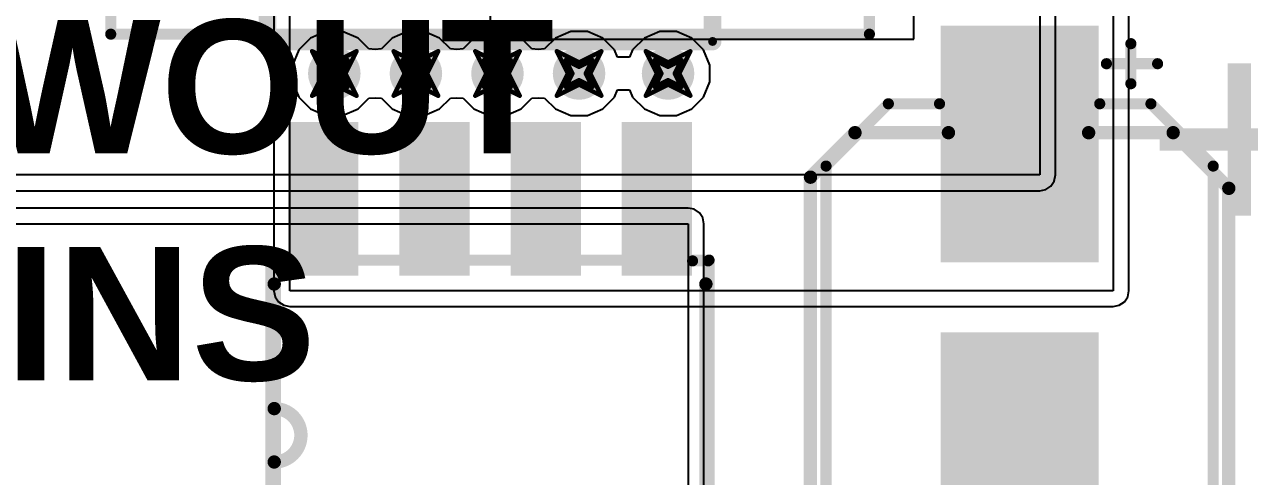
# Model space of a CAD drawing. Header units: inches. Extents: x 0 to 13.9, y -0.2 to 3.4.
# Drawn here: x 3.291 to 3.841, y 2.781 to 2.985 of the extents above; entities that cross this region are included whole.
import ezdxf

# ---------------------------------------------------------------- set-up
doc = ezdxf.new("R2010")
doc.units = ezdxf.units.IN
doc.header["$MEASUREMENT"] = 0
for name, color, linetype in [('Bottom Layer', 5, 'Continuous'), ('Drill Drawing', 1, 'Continuous'), ('Layer 1', 16, 'Continuous'), ('Layer 2', 76, 'Continuous'), ('Mechanical 13', 56, 'Continuous'), ('Mechanical 4', 56, 'Continuous'), ('Pad Holes', 156, 'Continuous'), ('Top Layer', 1, 'Continuous'), ('Top Overlay', 2, 'Continuous'), ('Top Paste', 8, 'Continuous'), ('Top Solder', 216, 'Continuous'), ('Via Holes', 16, 'Continuous')]:
    doc.layers.add(name, color=color, linetype=linetype)
doc.styles.add('Arial', font='', dxfattribs={"height": 0.2})
doc.styles.add('Arial_Bold', font='', dxfattribs={"height": 0.2})
doc.styles.get('Arial').set_extended_font_data('Arial')
doc.styles.get('Arial_Bold').set_extended_font_data('Arial', bold=True)

msp = doc.modelspace()

# ---------------------------------------------------------------- hatches: boundary and pattern name
at = {"layer": 'Bottom Layer'}
h = msp.add_hatch(color=5, dxfattribs=at)
edge = h.paths.add_edge_path()
edge.add_arc((3.43, 2.9626), 0.01181, 0, 360)
h = msp.add_hatch(color=5, dxfattribs=at)
edge = h.paths.add_edge_path()
edge.add_arc((3.46667, 2.9626), 0.01181, 0, 360)
h = msp.add_hatch(color=5, dxfattribs=at)
edge = h.paths.add_edge_path()
edge.add_arc((3.50333, 2.9626), 0.01181, 0, 360)
h = msp.add_hatch(color=5, dxfattribs=at)
edge = h.paths.add_edge_path()
edge.add_arc((3.54, 2.9626), 0.01181, 0, 360)
h = msp.add_hatch(color=5, dxfattribs=at)
edge = h.paths.add_edge_path()
edge.add_arc((3.58, 2.9626), 0.01181, 0, 360)
at = {"layer": 'Layer 1'}
h = msp.add_hatch(color=16, dxfattribs=at)
edge = h.paths.add_edge_path()
edge.add_arc((3.43, 2.9626), 0.01181, 0, 360)
h = msp.add_hatch(color=16, dxfattribs=at)
edge = h.paths.add_edge_path()
edge.add_arc((3.46667, 2.9626), 0.01181, 0, 360)
h = msp.add_hatch(color=16, dxfattribs=at)
edge = h.paths.add_edge_path()
edge.add_arc((3.50333, 2.9626), 0.01181, 0, 360)
h = msp.add_hatch(color=16, dxfattribs=at)
edge = h.paths.add_edge_path()
edge.add_arc((3.54, 2.9626), 0.01181, 0, 360)
h = msp.add_hatch(color=16, dxfattribs=at)
edge = h.paths.add_edge_path()
edge.add_arc((3.58, 2.9626), 0.01181, 0, 360)
at = {"layer": 'Layer 2'}
h = msp.add_hatch(color=76, dxfattribs=at)
edge = h.paths.add_edge_path()
edge.add_arc((3.43, 2.9626), 0.01181, 0, 360)
h = msp.add_hatch(color=76, dxfattribs=at)
edge = h.paths.add_edge_path()
edge.add_arc((3.46667, 2.9626), 0.01181, 0, 360)
h = msp.add_hatch(color=76, dxfattribs=at)
edge = h.paths.add_edge_path()
edge.add_arc((3.50333, 2.9626), 0.01181, 0, 360)
h = msp.add_hatch(color=76, dxfattribs=at)
edge = h.paths.add_edge_path()
edge.add_arc((3.54, 2.9626), 0.01181, 0, 360)
h = msp.add_hatch(color=76, dxfattribs=at)
edge = h.paths.add_edge_path()
edge.add_arc((3.58, 2.9626), 0.01181, 0, 360)
at = {"layer": 'Mechanical 4'}
h = msp.add_hatch(color=56, dxfattribs=at)
edge = h.paths.add_edge_path()
edge.add_arc((3.4, 2.977), 0.002, 0, 360)
h = msp.add_hatch(color=56, dxfattribs=at)
edge = h.paths.add_edge_path()
edge.add_arc((3.4, 2.977), 0.002, 0, 360)
h = msp.add_hatch(color=56, dxfattribs=at)
edge = h.paths.add_edge_path()
edge.add_arc((3.6, 2.977), 0.002, 0, 360)
h = msp.add_hatch(color=56, dxfattribs=at)
edge = h.paths.add_edge_path()
edge.add_arc((3.6, 2.977), 0.002, 0, 360)
h = msp.add_hatch(color=56, dxfattribs=at)
edge = h.paths.add_edge_path()
edge.add_arc((3.664, 2.936), 0.0015, 0, 360)
h = msp.add_hatch(color=56, dxfattribs=at)
edge = h.paths.add_edge_path()
edge.add_arc((3.664, 2.936), 0.0015, 0, 360)
h = msp.add_hatch(color=56, dxfattribs=at)
edge = h.paths.add_edge_path()
edge.add_arc((3.706, 2.936), 0.0015, 0, 360)
h = msp.add_hatch(color=56, dxfattribs=at)
edge = h.paths.add_edge_path()
edge.add_arc((3.769, 2.936), 0.0015, 0, 360)
h = msp.add_hatch(color=56, dxfattribs=at)
edge = h.paths.add_edge_path()
edge.add_arc((3.807, 2.936), 0.0015, 0, 360)
h = msp.add_hatch(color=56, dxfattribs=at)
edge = h.paths.add_edge_path()
edge.add_arc((3.807, 2.936), 0.0015, 0, 360)
h = msp.add_hatch(color=56, dxfattribs=at)
edge = h.paths.add_edge_path()
edge.add_arc((3.644, 2.916), 0.0015, 0, 360)
h = msp.add_hatch(color=56, dxfattribs=at)
edge = h.paths.add_edge_path()
edge.add_arc((3.644, 2.916), 0.0015, 0, 360)
h = msp.add_hatch(color=56, dxfattribs=at)
edge = h.paths.add_edge_path()
edge.add_arc((3.832, 2.911), 0.0015, 0, 360)
h = msp.add_hatch(color=56, dxfattribs=at)
edge = h.paths.add_edge_path()
edge.add_arc((3.832, 2.911), 0.0015, 0, 360)
h = msp.add_hatch(color=56, dxfattribs=at)
edge = h.paths.add_edge_path()
edge.add_arc((3.40157, 2.87874), 0.00125, 0, 360)
h = msp.add_hatch(color=56, dxfattribs=at)
edge = h.paths.add_edge_path()
edge.add_arc((3.40157, 2.87874), 0.00125, 0, 360)
h = msp.add_hatch(color=56, dxfattribs=at)
edge = h.paths.add_edge_path()
edge.add_arc((3.59843, 2.87874), 0.00125, 0, 360)
h = msp.add_hatch(color=56, dxfattribs=at)
edge = h.paths.add_edge_path()
edge.add_arc((3.59843, 2.87874), 0.00125, 0, 360)
h = msp.add_hatch(color=56, dxfattribs=at)
edge = h.paths.add_edge_path()
edge.add_arc((3.403, 2.868), 0.0015, 0, 360)
h = msp.add_hatch(color=56, dxfattribs=at)
edge = h.paths.add_edge_path()
edge.add_arc((3.597, 2.868), 0.0015, 0, 360)
h = msp.add_hatch(color=56, dxfattribs=at)
edge = h.paths.add_edge_path()
edge.add_arc((3.403, 2.812), 0.0015, 0, 360)
h = msp.add_hatch(color=56, dxfattribs=at)
edge = h.paths.add_edge_path()
edge.add_arc((3.403, 2.812), 0.0015, 0, 360)
h = msp.add_hatch(color=56, dxfattribs=at)
edge = h.paths.add_edge_path()
edge.add_arc((3.403, 2.812), 0.0015, 0, 360)
h = msp.add_hatch(color=56, dxfattribs=at)
edge = h.paths.add_edge_path()
edge.add_arc((3.403, 2.788), 0.0015, 0, 360)
h = msp.add_hatch(color=56, dxfattribs=at)
edge = h.paths.add_edge_path()
edge.add_arc((3.403, 2.788), 0.0015, 0, 360)
h = msp.add_hatch(color=56, dxfattribs=at)
edge = h.paths.add_edge_path()
edge.add_arc((3.403, 2.788), 0.0015, 0, 360)
at = {"layer": 'Pad Holes'}
h = msp.add_hatch(color=7, dxfattribs=at)
edge = h.paths.add_edge_path()
edge.add_arc((3.4, 2.977), 0.002, 0, 360)
h = msp.add_hatch(color=7, dxfattribs=at)
edge = h.paths.add_edge_path()
edge.add_arc((3.4, 2.977), 0.002, 0, 360)
h = msp.add_hatch(color=7, dxfattribs=at)
edge = h.paths.add_edge_path()
edge.add_arc((3.6, 2.977), 0.002, 0, 360)
h = msp.add_hatch(color=7, dxfattribs=at)
edge = h.paths.add_edge_path()
edge.add_arc((3.6, 2.977), 0.002, 0, 360)
h = msp.add_hatch(color=7, dxfattribs=at)
edge = h.paths.add_edge_path()
edge.add_arc((3.664, 2.936), 0.0015, 0, 360)
h = msp.add_hatch(color=7, dxfattribs=at)
edge = h.paths.add_edge_path()
edge.add_arc((3.664, 2.936), 0.0015, 0, 360)
h = msp.add_hatch(color=7, dxfattribs=at)
edge = h.paths.add_edge_path()
edge.add_arc((3.706, 2.936), 0.0015, 0, 360)
h = msp.add_hatch(color=7, dxfattribs=at)
edge = h.paths.add_edge_path()
edge.add_arc((3.769, 2.936), 0.0015, 0, 360)
h = msp.add_hatch(color=7, dxfattribs=at)
edge = h.paths.add_edge_path()
edge.add_arc((3.807, 2.936), 0.0015, 0, 360)
h = msp.add_hatch(color=7, dxfattribs=at)
edge = h.paths.add_edge_path()
edge.add_arc((3.807, 2.936), 0.0015, 0, 360)
h = msp.add_hatch(color=7, dxfattribs=at)
edge = h.paths.add_edge_path()
edge.add_arc((3.644, 2.916), 0.0015, 0, 360)
h = msp.add_hatch(color=7, dxfattribs=at)
edge = h.paths.add_edge_path()
edge.add_arc((3.644, 2.916), 0.0015, 0, 360)
h = msp.add_hatch(color=7, dxfattribs=at)
edge = h.paths.add_edge_path()
edge.add_arc((3.832, 2.911), 0.0015, 0, 360)
h = msp.add_hatch(color=7, dxfattribs=at)
edge = h.paths.add_edge_path()
edge.add_arc((3.832, 2.911), 0.0015, 0, 360)
h = msp.add_hatch(color=7, dxfattribs=at)
edge = h.paths.add_edge_path()
edge.add_arc((3.40157, 2.87874), 0.00125, 0, 360)
h = msp.add_hatch(color=7, dxfattribs=at)
edge = h.paths.add_edge_path()
edge.add_arc((3.40157, 2.87874), 0.00125, 0, 360)
h = msp.add_hatch(color=7, dxfattribs=at)
edge = h.paths.add_edge_path()
edge.add_arc((3.59843, 2.87874), 0.00125, 0, 360)
h = msp.add_hatch(color=7, dxfattribs=at)
edge = h.paths.add_edge_path()
edge.add_arc((3.59843, 2.87874), 0.00125, 0, 360)
h = msp.add_hatch(color=7, dxfattribs=at)
edge = h.paths.add_edge_path()
edge.add_arc((3.403, 2.868), 0.0015, 0, 360)
h = msp.add_hatch(color=7, dxfattribs=at)
edge = h.paths.add_edge_path()
edge.add_arc((3.597, 2.868), 0.0015, 0, 360)
h = msp.add_hatch(color=7, dxfattribs=at)
edge = h.paths.add_edge_path()
edge.add_arc((3.403, 2.812), 0.0015, 0, 360)
h = msp.add_hatch(color=7, dxfattribs=at)
edge = h.paths.add_edge_path()
edge.add_arc((3.403, 2.812), 0.0015, 0, 360)
h = msp.add_hatch(color=7, dxfattribs=at)
edge = h.paths.add_edge_path()
edge.add_arc((3.403, 2.812), 0.0015, 0, 360)
h = msp.add_hatch(color=7, dxfattribs=at)
edge = h.paths.add_edge_path()
edge.add_arc((3.403, 2.788), 0.0015, 0, 360)
h = msp.add_hatch(color=7, dxfattribs=at)
edge = h.paths.add_edge_path()
edge.add_arc((3.403, 2.788), 0.0015, 0, 360)
h = msp.add_hatch(color=7, dxfattribs=at)
edge = h.paths.add_edge_path()
edge.add_arc((3.403, 2.788), 0.0015, 0, 360)
at = {"layer": 'Top Layer'}
for points in [[(3.7695, 2.98011), (3.7695, 2.88169), (3.7065, 2.88169), (3.7065, 2.98011)], [(3.41319, 2.93681), (3.43681, 2.93681), (3.43681, 2.87579), (3.41319, 2.87579)], [(3.46319, 2.93681), (3.48681, 2.93681), (3.48681, 2.87579), (3.46319, 2.87579)], [(3.51319, 2.93681), (3.53681, 2.93681), (3.53681, 2.87579), (3.51319, 2.87579)], [(3.56319, 2.93681), (3.58681, 2.93681), (3.58681, 2.87579), (3.56319, 2.87579)], [(3.7695, 2.84231), (3.7695, 2.74389), (3.7065, 2.74389), (3.7065, 2.84231)]]:
    msp.add_hatch(color=1, dxfattribs=at).paths.add_polyline_path(points)
h = msp.add_hatch(color=1, dxfattribs=at)
edge = h.paths.add_edge_path()
edge.add_arc((3.43, 2.9626), 0.01181, 0, 360)
h = msp.add_hatch(color=1, dxfattribs=at)
edge = h.paths.add_edge_path()
edge.add_arc((3.46667, 2.9626), 0.01181, 0, 360)
h = msp.add_hatch(color=1, dxfattribs=at)
edge = h.paths.add_edge_path()
edge.add_arc((3.50333, 2.9626), 0.01181, 0, 360)
h = msp.add_hatch(color=1, dxfattribs=at)
edge = h.paths.add_edge_path()
edge.add_arc((3.54, 2.9626), 0.01181, 0, 360)
h = msp.add_hatch(color=1, dxfattribs=at)
edge = h.paths.add_edge_path()
edge.add_arc((3.58, 2.9626), 0.01181, 0, 360)
at = {"layer": 'Top Paste'}
for points in [[(3.7695, 2.98011), (3.7695, 2.88169), (3.7065, 2.88169), (3.7065, 2.98011)], [(3.41319, 2.93681), (3.43681, 2.93681), (3.43681, 2.87579), (3.41319, 2.87579)], [(3.46319, 2.93681), (3.48681, 2.93681), (3.48681, 2.87579), (3.46319, 2.87579)], [(3.51319, 2.93681), (3.53681, 2.93681), (3.53681, 2.87579), (3.51319, 2.87579)], [(3.56319, 2.93681), (3.58681, 2.93681), (3.58681, 2.87579), (3.56319, 2.87579)], [(3.7695, 2.84231), (3.7695, 2.74389), (3.7065, 2.74389), (3.7065, 2.84231)]]:
    msp.add_hatch(color=8, dxfattribs=at).paths.add_polyline_path(points)
at = {"layer": 'Top Solder'}
for points in [[(3.7735, 2.98411), (3.7735, 2.87769), (3.7025, 2.87769), (3.7025, 2.98411)], [(3.40919, 2.94081), (3.44081, 2.94081), (3.44081, 2.87179), (3.40919, 2.87179)], [(3.45919, 2.94081), (3.49081, 2.94081), (3.49081, 2.87179), (3.45919, 2.87179)], [(3.50919, 2.94081), (3.54081, 2.94081), (3.54081, 2.87179), (3.50919, 2.87179)], [(3.55919, 2.94081), (3.59081, 2.94081), (3.59081, 2.87179), (3.55919, 2.87179)], [(3.7735, 2.84631), (3.7735, 2.73989), (3.7025, 2.73989), (3.7025, 2.84631)]]:
    msp.add_hatch(color=216, dxfattribs=at).paths.add_polyline_path(points)
at = {"layer": 'Via Holes'}
h = msp.add_hatch(color=7, dxfattribs=at)
edge = h.paths.add_edge_path()
edge.add_arc((3.43, 2.9626), 0.00591, 0, 360)
h = msp.add_hatch(color=7, dxfattribs=at)
edge = h.paths.add_edge_path()
edge.add_arc((3.46667, 2.9626), 0.00591, 0, 360)
h = msp.add_hatch(color=7, dxfattribs=at)
edge = h.paths.add_edge_path()
edge.add_arc((3.50333, 2.9626), 0.00591, 0, 360)
h = msp.add_hatch(color=7, dxfattribs=at)
edge = h.paths.add_edge_path()
edge.add_arc((3.54, 2.9626), 0.00591, 0, 360)
h = msp.add_hatch(color=7, dxfattribs=at)
edge = h.paths.add_edge_path()
edge.add_arc((3.58, 2.9626), 0.00591, 0, 360)

# ---------------------------------------------------------------- linework, layer by layer
at = {"layer": 'Bottom Layer'}
for p, q in [((3.41934, 2.97855), (3.41405, 2.97325)), ((3.42626, 2.98141), (3.41934, 2.97855)), ((3.43374, 2.98141), (3.42626, 2.98141)), ((3.44066, 2.97855), (3.43374, 2.98141)), ((3.44549, 2.97371), (3.44066, 2.97855)), ((3.45601, 2.97855), (3.45117, 2.97371)), ((3.46292, 2.98141), (3.45601, 2.97855)), ((3.47041, 2.98141), (3.46292, 2.98141)), ((3.47732, 2.97855), (3.47041, 2.98141)), ((3.48216, 2.97371), (3.47732, 2.97855)), ((3.49268, 2.97855), (3.48784, 2.97371)), ((3.49959, 2.98141), (3.49268, 2.97855)), ((3.50707, 2.98141), (3.49959, 2.98141)), ((3.51399, 2.97855), (3.50707, 2.98141)), ((3.51883, 2.97371), (3.51399, 2.97855)), ((3.52934, 2.97855), (3.5245, 2.97371)), ((3.53626, 2.98141), (3.52934, 2.97855)), ((3.54374, 2.98141), (3.53626, 2.98141)), ((3.55066, 2.97855), (3.54374, 2.98141)), ((3.55595, 2.97325), (3.55066, 2.97855)), ((3.56934, 2.97855), (3.56405, 2.97325)), ((3.57626, 2.98141), (3.56934, 2.97855)), ((3.58374, 2.98141), (3.57626, 2.98141)), ((3.59066, 2.97855), (3.58374, 2.98141)), ((3.59595, 2.97325), (3.59066, 2.97855)), ((3.41405, 2.97325), (3.41119, 2.96634)), ((3.44833, 2.97346), (3.44549, 2.97371)), ((3.45117, 2.97371), (3.44833, 2.97346)), ((3.485, 2.97346), (3.48216, 2.97371)), ((3.48784, 2.97371), (3.485, 2.97346)), ((3.52167, 2.97346), (3.51883, 2.97371)), ((3.5245, 2.97371), (3.52167, 2.97346)), ((3.55729, 2.97), (3.55595, 2.97325)), ((3.56405, 2.97325), (3.56271, 2.97)), ((3.59881, 2.96634), (3.59595, 2.97325)), ((3.56271, 2.97), (3.55729, 2.97)), ((3.41119, 2.96634), (3.41119, 2.95886)), ((3.59881, 2.95886), (3.59881, 2.96634)), ((3.41119, 2.95886), (3.41405, 2.95194)), ((3.59595, 2.95194), (3.59881, 2.95886)), ((3.41405, 2.95194), (3.41934, 2.94665)), ((3.44066, 2.94665), (3.44549, 2.95149)), ((3.44549, 2.95149), (3.44833, 2.95174)), ((3.44833, 2.95174), (3.45117, 2.95149)), ((3.45117, 2.95149), (3.45601, 2.94665)), ((3.47732, 2.94665), (3.48216, 2.95149)), ((3.48216, 2.95149), (3.485, 2.95174)), ((3.485, 2.95174), (3.48784, 2.95149)), ((3.48784, 2.95149), (3.49268, 2.94665)), ((3.51399, 2.94665), (3.51883, 2.95149)), ((3.51883, 2.95149), (3.52167, 2.95174)), ((3.52167, 2.95174), (3.5245, 2.95149)), ((3.5245, 2.95149), (3.52934, 2.94665)), ((3.55066, 2.94665), (3.55595, 2.95194)), ((3.55595, 2.95194), (3.55729, 2.95519)), ((3.55729, 2.95519), (3.56271, 2.95519)), ((3.56271, 2.95519), (3.56405, 2.95194)), ((3.56405, 2.95194), (3.56934, 2.94665)), ((3.59066, 2.94665), (3.59595, 2.95194)), ((3.41934, 2.94665), (3.42626, 2.94379)), ((3.43374, 2.94379), (3.44066, 2.94665)), ((3.45601, 2.94665), (3.46292, 2.94379)), ((3.47041, 2.94379), (3.47732, 2.94665)), ((3.49268, 2.94665), (3.49959, 2.94379)), ((3.50707, 2.94379), (3.51399, 2.94665)), ((3.52934, 2.94665), (3.53626, 2.94379)), ((3.54374, 2.94379), (3.55066, 2.94665)), ((3.56934, 2.94665), (3.57626, 2.94379)), ((3.58374, 2.94379), (3.59066, 2.94665)), ((3.42626, 2.94379), (3.43374, 2.94379)), ((3.46292, 2.94379), (3.47041, 2.94379)), ((3.49959, 2.94379), (3.50707, 2.94379)), ((3.53626, 2.94379), (3.54374, 2.94379)), ((3.57626, 2.94379), (3.58374, 2.94379))]:
    msp.add_line(p, q, dxfattribs=at)
at = {"layer": 'Drill Drawing'}
for points in [[(3.42, 2.9726, 0.002, 0.002, 0), (3.43, 2.9676, 0.002, 0.002, 0)], [(3.42, 2.9726, 0.002, 0.002, 0), (3.425, 2.9626, 0.002, 0.002, 0)], [(3.43, 2.9676, 0.002, 0.002, 0), (3.44, 2.9726, 0.002, 0.002, 0)], [(3.435, 2.9626, 0.002, 0.002, 0), (3.44, 2.9726, 0.002, 0.002, 0)], [(3.45667, 2.9726, 0.002, 0.002, 0), (3.46667, 2.9676, 0.002, 0.002, 0)], [(3.45667, 2.9726, 0.002, 0.002, 0), (3.46167, 2.9626, 0.002, 0.002, 0)], [(3.46667, 2.9676, 0.002, 0.002, 0), (3.47667, 2.9726, 0.002, 0.002, 0)], [(3.47167, 2.9626, 0.002, 0.002, 0), (3.47667, 2.9726, 0.002, 0.002, 0)], [(3.49333, 2.9726, 0.002, 0.002, 0), (3.50333, 2.9676, 0.002, 0.002, 0)], [(3.49333, 2.9726, 0.002, 0.002, 0), (3.49833, 2.9626, 0.002, 0.002, 0)], [(3.50333, 2.9676, 0.002, 0.002, 0), (3.51333, 2.9726, 0.002, 0.002, 0)], [(3.50833, 2.9626, 0.002, 0.002, 0), (3.51333, 2.9726, 0.002, 0.002, 0)], [(3.53, 2.9726, 0.002, 0.002, 0), (3.54, 2.9676, 0.002, 0.002, 0)], [(3.53, 2.9726, 0.002, 0.002, 0), (3.535, 2.9626, 0.002, 0.002, 0)], [(3.54, 2.9676, 0.002, 0.002, 0), (3.55, 2.9726, 0.002, 0.002, 0)], [(3.545, 2.9626, 0.002, 0.002, 0), (3.55, 2.9726, 0.002, 0.002, 0)], [(3.57, 2.9726, 0.002, 0.002, 0), (3.58, 2.9676, 0.002, 0.002, 0)], [(3.57, 2.9726, 0.002, 0.002, 0), (3.575, 2.9626, 0.002, 0.002, 0)], [(3.58, 2.9676, 0.002, 0.002, 0), (3.59, 2.9726, 0.002, 0.002, 0)], [(3.585, 2.9626, 0.002, 0.002, 0), (3.59, 2.9726, 0.002, 0.002, 0)], [(3.424, 2.9686, 0.002, 0.002, 0), (3.43, 2.9656, 0.002, 0.002, 0)], [(3.424, 2.9686, 0.002, 0.002, 0), (3.427, 2.9626, 0.002, 0.002, 0)], [(3.43, 2.9656, 0.002, 0.002, 0), (3.436, 2.9686, 0.002, 0.002, 0)], [(3.433, 2.9626, 0.002, 0.002, 0), (3.436, 2.9686, 0.002, 0.002, 0)], [(3.46067, 2.9686, 0.002, 0.002, 0), (3.46667, 2.9656, 0.002, 0.002, 0)], [(3.46067, 2.9686, 0.002, 0.002, 0), (3.46367, 2.9626, 0.002, 0.002, 0)], [(3.46667, 2.9656, 0.002, 0.002, 0), (3.47267, 2.9686, 0.002, 0.002, 0)], [(3.46967, 2.9626, 0.002, 0.002, 0), (3.47267, 2.9686, 0.002, 0.002, 0)], [(3.49733, 2.9686, 0.002, 0.002, 0), (3.50333, 2.9656, 0.002, 0.002, 0)], [(3.49733, 2.9686, 0.002, 0.002, 0), (3.50033, 2.9626, 0.002, 0.002, 0)], [(3.50333, 2.9656, 0.002, 0.002, 0), (3.50933, 2.9686, 0.002, 0.002, 0)], [(3.50633, 2.9626, 0.002, 0.002, 0), (3.50933, 2.9686, 0.002, 0.002, 0)], [(3.534, 2.9686, 0.002, 0.002, 0), (3.54, 2.9656, 0.002, 0.002, 0)], [(3.534, 2.9686, 0.002, 0.002, 0), (3.537, 2.9626, 0.002, 0.002, 0)], [(3.54, 2.9656, 0.002, 0.002, 0), (3.546, 2.9686, 0.002, 0.002, 0)], [(3.543, 2.9626, 0.002, 0.002, 0), (3.546, 2.9686, 0.002, 0.002, 0)], [(3.574, 2.9686, 0.002, 0.002, 0), (3.58, 2.9656, 0.002, 0.002, 0)], [(3.574, 2.9686, 0.002, 0.002, 0), (3.577, 2.9626, 0.002, 0.002, 0)], [(3.58, 2.9656, 0.002, 0.002, 0), (3.586, 2.9686, 0.002, 0.002, 0)], [(3.583, 2.9626, 0.002, 0.002, 0), (3.586, 2.9686, 0.002, 0.002, 0)], [(3.42, 2.9526, 0.002, 0.002, 0), (3.425, 2.9626, 0.002, 0.002, 0)], [(3.424, 2.9566, 0.002, 0.002, 0), (3.427, 2.9626, 0.002, 0.002, 0)], [(3.433, 2.9626, 0.002, 0.002, 0), (3.436, 2.9566, 0.002, 0.002, 0)], [(3.435, 2.9626, 0.002, 0.002, 0), (3.44, 2.9526, 0.002, 0.002, 0)], [(3.45667, 2.9526, 0.002, 0.002, 0), (3.46167, 2.9626, 0.002, 0.002, 0)], [(3.46067, 2.9566, 0.002, 0.002, 0), (3.46367, 2.9626, 0.002, 0.002, 0)], [(3.46967, 2.9626, 0.002, 0.002, 0), (3.47267, 2.9566, 0.002, 0.002, 0)], [(3.47167, 2.9626, 0.002, 0.002, 0), (3.47667, 2.9526, 0.002, 0.002, 0)], [(3.49333, 2.9526, 0.002, 0.002, 0), (3.49833, 2.9626, 0.002, 0.002, 0)], [(3.49733, 2.9566, 0.002, 0.002, 0), (3.50033, 2.9626, 0.002, 0.002, 0)], [(3.50633, 2.9626, 0.002, 0.002, 0), (3.50933, 2.9566, 0.002, 0.002, 0)], [(3.50833, 2.9626, 0.002, 0.002, 0), (3.51333, 2.9526, 0.002, 0.002, 0)], [(3.53, 2.9526, 0.002, 0.002, 0), (3.535, 2.9626, 0.002, 0.002, 0)], [(3.534, 2.9566, 0.002, 0.002, 0), (3.537, 2.9626, 0.002, 0.002, 0)], [(3.543, 2.9626, 0.002, 0.002, 0), (3.546, 2.9566, 0.002, 0.002, 0)], [(3.545, 2.9626, 0.002, 0.002, 0), (3.55, 2.9526, 0.002, 0.002, 0)], [(3.57, 2.9526, 0.002, 0.002, 0), (3.575, 2.9626, 0.002, 0.002, 0)], [(3.574, 2.9566, 0.002, 0.002, 0), (3.577, 2.9626, 0.002, 0.002, 0)], [(3.583, 2.9626, 0.002, 0.002, 0), (3.586, 2.9566, 0.002, 0.002, 0)], [(3.585, 2.9626, 0.002, 0.002, 0), (3.59, 2.9526, 0.002, 0.002, 0)], [(3.42, 2.9526, 0.002, 0.002, 0), (3.43, 2.9576, 0.002, 0.002, 0)], [(3.424, 2.9566, 0.002, 0.002, 0), (3.43, 2.9596, 0.002, 0.002, 0)], [(3.43, 2.9596, 0.002, 0.002, 0), (3.436, 2.9566, 0.002, 0.002, 0)], [(3.43, 2.9576, 0.002, 0.002, 0), (3.44, 2.9526, 0.002, 0.002, 0)], [(3.45667, 2.9526, 0.002, 0.002, 0), (3.46667, 2.9576, 0.002, 0.002, 0)], [(3.46067, 2.9566, 0.002, 0.002, 0), (3.46667, 2.9596, 0.002, 0.002, 0)], [(3.46667, 2.9596, 0.002, 0.002, 0), (3.47267, 2.9566, 0.002, 0.002, 0)], [(3.46667, 2.9576, 0.002, 0.002, 0), (3.47667, 2.9526, 0.002, 0.002, 0)], [(3.49333, 2.9526, 0.002, 0.002, 0), (3.50333, 2.9576, 0.002, 0.002, 0)], [(3.49733, 2.9566, 0.002, 0.002, 0), (3.50333, 2.9596, 0.002, 0.002, 0)], [(3.50333, 2.9596, 0.002, 0.002, 0), (3.50933, 2.9566, 0.002, 0.002, 0)], [(3.50333, 2.9576, 0.002, 0.002, 0), (3.51333, 2.9526, 0.002, 0.002, 0)], [(3.53, 2.9526, 0.002, 0.002, 0), (3.54, 2.9576, 0.002, 0.002, 0)], [(3.534, 2.9566, 0.002, 0.002, 0), (3.54, 2.9596, 0.002, 0.002, 0)], [(3.54, 2.9596, 0.002, 0.002, 0), (3.546, 2.9566, 0.002, 0.002, 0)], [(3.54, 2.9576, 0.002, 0.002, 0), (3.55, 2.9526, 0.002, 0.002, 0)], [(3.57, 2.9526, 0.002, 0.002, 0), (3.58, 2.9576, 0.002, 0.002, 0)], [(3.574, 2.9566, 0.002, 0.002, 0), (3.58, 2.9596, 0.002, 0.002, 0)], [(3.58, 2.9596, 0.002, 0.002, 0), (3.586, 2.9566, 0.002, 0.002, 0)], [(3.58, 2.9576, 0.002, 0.002, 0), (3.59, 2.9526, 0.002, 0.002, 0)]]:
    msp.add_lwpolyline(points, format="xyseb", dxfattribs=at)
for points in [[(3.4195, 2.9726, 0.001, 0.001, 1), (3.4205, 2.9726, 0.001, 0.001, 1)], [(3.4195, 2.9726, 0.001, 0.001, 1), (3.4205, 2.9726, 0.001, 0.001, 1)], [(3.4395, 2.9726, 0.001, 0.001, 1), (3.4405, 2.9726, 0.001, 0.001, 1)], [(3.4395, 2.9726, 0.001, 0.001, 1), (3.4405, 2.9726, 0.001, 0.001, 1)], [(3.45617, 2.9726, 0.001, 0.001, 1), (3.45717, 2.9726, 0.001, 0.001, 1)], [(3.45617, 2.9726, 0.001, 0.001, 1), (3.45717, 2.9726, 0.001, 0.001, 1)], [(3.47617, 2.9726, 0.001, 0.001, 1), (3.47717, 2.9726, 0.001, 0.001, 1)], [(3.47617, 2.9726, 0.001, 0.001, 1), (3.47717, 2.9726, 0.001, 0.001, 1)], [(3.49283, 2.9726, 0.001, 0.001, 1), (3.49383, 2.9726, 0.001, 0.001, 1)], [(3.49283, 2.9726, 0.001, 0.001, 1), (3.49383, 2.9726, 0.001, 0.001, 1)], [(3.51283, 2.9726, 0.001, 0.001, 1), (3.51383, 2.9726, 0.001, 0.001, 1)], [(3.51283, 2.9726, 0.001, 0.001, 1), (3.51383, 2.9726, 0.001, 0.001, 1)], [(3.5295, 2.9726, 0.001, 0.001, 1), (3.5305, 2.9726, 0.001, 0.001, 1)], [(3.5295, 2.9726, 0.001, 0.001, 1), (3.5305, 2.9726, 0.001, 0.001, 1)], [(3.5495, 2.9726, 0.001, 0.001, 1), (3.5505, 2.9726, 0.001, 0.001, 1)], [(3.5495, 2.9726, 0.001, 0.001, 1), (3.5505, 2.9726, 0.001, 0.001, 1)], [(3.5695, 2.9726, 0.001, 0.001, 1), (3.5705, 2.9726, 0.001, 0.001, 1)], [(3.5695, 2.9726, 0.001, 0.001, 1), (3.5705, 2.9726, 0.001, 0.001, 1)], [(3.5895, 2.9726, 0.001, 0.001, 1), (3.5905, 2.9726, 0.001, 0.001, 1)], [(3.5895, 2.9726, 0.001, 0.001, 1), (3.5905, 2.9726, 0.001, 0.001, 1)], [(3.4235, 2.9686, 0.001, 0.001, 1), (3.4245, 2.9686, 0.001, 0.001, 1)], [(3.4235, 2.9686, 0.001, 0.001, 1), (3.4245, 2.9686, 0.001, 0.001, 1)], [(3.4295, 2.9676, 0.001, 0.001, 1), (3.4305, 2.9676, 0.001, 0.001, 1)], [(3.4295, 2.9676, 0.001, 0.001, 1), (3.4305, 2.9676, 0.001, 0.001, 1)], [(3.4355, 2.9686, 0.001, 0.001, 1), (3.4365, 2.9686, 0.001, 0.001, 1)], [(3.4355, 2.9686, 0.001, 0.001, 1), (3.4365, 2.9686, 0.001, 0.001, 1)], [(3.46017, 2.9686, 0.001, 0.001, 1), (3.46117, 2.9686, 0.001, 0.001, 1)], [(3.46017, 2.9686, 0.001, 0.001, 1), (3.46117, 2.9686, 0.001, 0.001, 1)], [(3.46617, 2.9676, 0.001, 0.001, 1), (3.46717, 2.9676, 0.001, 0.001, 1)], [(3.46617, 2.9676, 0.001, 0.001, 1), (3.46717, 2.9676, 0.001, 0.001, 1)], [(3.47217, 2.9686, 0.001, 0.001, 1), (3.47317, 2.9686, 0.001, 0.001, 1)], [(3.47217, 2.9686, 0.001, 0.001, 1), (3.47317, 2.9686, 0.001, 0.001, 1)], [(3.49683, 2.9686, 0.001, 0.001, 1), (3.49783, 2.9686, 0.001, 0.001, 1)], [(3.49683, 2.9686, 0.001, 0.001, 1), (3.49783, 2.9686, 0.001, 0.001, 1)], [(3.50283, 2.9676, 0.001, 0.001, 1), (3.50383, 2.9676, 0.001, 0.001, 1)], [(3.50283, 2.9676, 0.001, 0.001, 1), (3.50383, 2.9676, 0.001, 0.001, 1)], [(3.50883, 2.9686, 0.001, 0.001, 1), (3.50983, 2.9686, 0.001, 0.001, 1)], [(3.50883, 2.9686, 0.001, 0.001, 1), (3.50983, 2.9686, 0.001, 0.001, 1)], [(3.5335, 2.9686, 0.001, 0.001, 1), (3.5345, 2.9686, 0.001, 0.001, 1)], [(3.5335, 2.9686, 0.001, 0.001, 1), (3.5345, 2.9686, 0.001, 0.001, 1)], [(3.5395, 2.9676, 0.001, 0.001, 1), (3.5405, 2.9676, 0.001, 0.001, 1)], [(3.5395, 2.9676, 0.001, 0.001, 1), (3.5405, 2.9676, 0.001, 0.001, 1)], [(3.5455, 2.9686, 0.001, 0.001, 1), (3.5465, 2.9686, 0.001, 0.001, 1)], [(3.5455, 2.9686, 0.001, 0.001, 1), (3.5465, 2.9686, 0.001, 0.001, 1)], [(3.5735, 2.9686, 0.001, 0.001, 1), (3.5745, 2.9686, 0.001, 0.001, 1)], [(3.5735, 2.9686, 0.001, 0.001, 1), (3.5745, 2.9686, 0.001, 0.001, 1)], [(3.5795, 2.9676, 0.001, 0.001, 1), (3.5805, 2.9676, 0.001, 0.001, 1)], [(3.5795, 2.9676, 0.001, 0.001, 1), (3.5805, 2.9676, 0.001, 0.001, 1)], [(3.5855, 2.9686, 0.001, 0.001, 1), (3.5865, 2.9686, 0.001, 0.001, 1)], [(3.5855, 2.9686, 0.001, 0.001, 1), (3.5865, 2.9686, 0.001, 0.001, 1)], [(3.4245, 2.9626, 0.001, 0.001, 1), (3.4255, 2.9626, 0.001, 0.001, 1)], [(3.4245, 2.9626, 0.001, 0.001, 1), (3.4255, 2.9626, 0.001, 0.001, 1)], [(3.4265, 2.9626, 0.001, 0.001, 1), (3.4275, 2.9626, 0.001, 0.001, 1)], [(3.4265, 2.9626, 0.001, 0.001, 1), (3.4275, 2.9626, 0.001, 0.001, 1)], [(3.4295, 2.9656, 0.001, 0.001, 1), (3.4305, 2.9656, 0.001, 0.001, 1)], [(3.4295, 2.9656, 0.001, 0.001, 1), (3.4305, 2.9656, 0.001, 0.001, 1)], [(3.4325, 2.9626, 0.001, 0.001, 1), (3.4335, 2.9626, 0.001, 0.001, 1)], [(3.4325, 2.9626, 0.001, 0.001, 1), (3.4335, 2.9626, 0.001, 0.001, 1)], [(3.4345, 2.9626, 0.001, 0.001, 1), (3.4355, 2.9626, 0.001, 0.001, 1)], [(3.4345, 2.9626, 0.001, 0.001, 1), (3.4355, 2.9626, 0.001, 0.001, 1)], [(3.46117, 2.9626, 0.001, 0.001, 1), (3.46217, 2.9626, 0.001, 0.001, 1)], [(3.46117, 2.9626, 0.001, 0.001, 1), (3.46217, 2.9626, 0.001, 0.001, 1)], [(3.46317, 2.9626, 0.001, 0.001, 1), (3.46417, 2.9626, 0.001, 0.001, 1)], [(3.46317, 2.9626, 0.001, 0.001, 1), (3.46417, 2.9626, 0.001, 0.001, 1)], [(3.46617, 2.9656, 0.001, 0.001, 1), (3.46717, 2.9656, 0.001, 0.001, 1)], [(3.46617, 2.9656, 0.001, 0.001, 1), (3.46717, 2.9656, 0.001, 0.001, 1)], [(3.46917, 2.9626, 0.001, 0.001, 1), (3.47017, 2.9626, 0.001, 0.001, 1)], [(3.46917, 2.9626, 0.001, 0.001, 1), (3.47017, 2.9626, 0.001, 0.001, 1)], [(3.47117, 2.9626, 0.001, 0.001, 1), (3.47217, 2.9626, 0.001, 0.001, 1)], [(3.47117, 2.9626, 0.001, 0.001, 1), (3.47217, 2.9626, 0.001, 0.001, 1)], [(3.49783, 2.9626, 0.001, 0.001, 1), (3.49883, 2.9626, 0.001, 0.001, 1)], [(3.49783, 2.9626, 0.001, 0.001, 1), (3.49883, 2.9626, 0.001, 0.001, 1)], [(3.49983, 2.9626, 0.001, 0.001, 1), (3.50083, 2.9626, 0.001, 0.001, 1)], [(3.49983, 2.9626, 0.001, 0.001, 1), (3.50083, 2.9626, 0.001, 0.001, 1)], [(3.50283, 2.9656, 0.001, 0.001, 1), (3.50383, 2.9656, 0.001, 0.001, 1)], [(3.50283, 2.9656, 0.001, 0.001, 1), (3.50383, 2.9656, 0.001, 0.001, 1)], [(3.50583, 2.9626, 0.001, 0.001, 1), (3.50683, 2.9626, 0.001, 0.001, 1)], [(3.50583, 2.9626, 0.001, 0.001, 1), (3.50683, 2.9626, 0.001, 0.001, 1)], [(3.50783, 2.9626, 0.001, 0.001, 1), (3.50883, 2.9626, 0.001, 0.001, 1)], [(3.50783, 2.9626, 0.001, 0.001, 1), (3.50883, 2.9626, 0.001, 0.001, 1)], [(3.5345, 2.9626, 0.001, 0.001, 1), (3.5355, 2.9626, 0.001, 0.001, 1)], [(3.5345, 2.9626, 0.001, 0.001, 1), (3.5355, 2.9626, 0.001, 0.001, 1)], [(3.5365, 2.9626, 0.001, 0.001, 1), (3.5375, 2.9626, 0.001, 0.001, 1)], [(3.5365, 2.9626, 0.001, 0.001, 1), (3.5375, 2.9626, 0.001, 0.001, 1)], [(3.5395, 2.9656, 0.001, 0.001, 1), (3.5405, 2.9656, 0.001, 0.001, 1)], [(3.5395, 2.9656, 0.001, 0.001, 1), (3.5405, 2.9656, 0.001, 0.001, 1)], [(3.5425, 2.9626, 0.001, 0.001, 1), (3.5435, 2.9626, 0.001, 0.001, 1)], [(3.5425, 2.9626, 0.001, 0.001, 1), (3.5435, 2.9626, 0.001, 0.001, 1)], [(3.5445, 2.9626, 0.001, 0.001, 1), (3.5455, 2.9626, 0.001, 0.001, 1)], [(3.5445, 2.9626, 0.001, 0.001, 1), (3.5455, 2.9626, 0.001, 0.001, 1)], [(3.5745, 2.9626, 0.001, 0.001, 1), (3.5755, 2.9626, 0.001, 0.001, 1)], [(3.5745, 2.9626, 0.001, 0.001, 1), (3.5755, 2.9626, 0.001, 0.001, 1)], [(3.5765, 2.9626, 0.001, 0.001, 1), (3.5775, 2.9626, 0.001, 0.001, 1)], [(3.5765, 2.9626, 0.001, 0.001, 1), (3.5775, 2.9626, 0.001, 0.001, 1)], [(3.5795, 2.9656, 0.001, 0.001, 1), (3.5805, 2.9656, 0.001, 0.001, 1)], [(3.5795, 2.9656, 0.001, 0.001, 1), (3.5805, 2.9656, 0.001, 0.001, 1)], [(3.5825, 2.9626, 0.001, 0.001, 1), (3.5835, 2.9626, 0.001, 0.001, 1)], [(3.5825, 2.9626, 0.001, 0.001, 1), (3.5835, 2.9626, 0.001, 0.001, 1)], [(3.5845, 2.9626, 0.001, 0.001, 1), (3.5855, 2.9626, 0.001, 0.001, 1)], [(3.5845, 2.9626, 0.001, 0.001, 1), (3.5855, 2.9626, 0.001, 0.001, 1)], [(3.4235, 2.9566, 0.001, 0.001, 1), (3.4245, 2.9566, 0.001, 0.001, 1)], [(3.4235, 2.9566, 0.001, 0.001, 1), (3.4245, 2.9566, 0.001, 0.001, 1)], [(3.4295, 2.9596, 0.001, 0.001, 1), (3.4305, 2.9596, 0.001, 0.001, 1)], [(3.4295, 2.9596, 0.001, 0.001, 1), (3.4305, 2.9596, 0.001, 0.001, 1)], [(3.4295, 2.9576, 0.001, 0.001, 1), (3.4305, 2.9576, 0.001, 0.001, 1)], [(3.4295, 2.9576, 0.001, 0.001, 1), (3.4305, 2.9576, 0.001, 0.001, 1)], [(3.4355, 2.9566, 0.001, 0.001, 1), (3.4365, 2.9566, 0.001, 0.001, 1)], [(3.4355, 2.9566, 0.001, 0.001, 1), (3.4365, 2.9566, 0.001, 0.001, 1)], [(3.46017, 2.9566, 0.001, 0.001, 1), (3.46117, 2.9566, 0.001, 0.001, 1)], [(3.46017, 2.9566, 0.001, 0.001, 1), (3.46117, 2.9566, 0.001, 0.001, 1)], [(3.46617, 2.9596, 0.001, 0.001, 1), (3.46717, 2.9596, 0.001, 0.001, 1)], [(3.46617, 2.9596, 0.001, 0.001, 1), (3.46717, 2.9596, 0.001, 0.001, 1)], [(3.46617, 2.9576, 0.001, 0.001, 1), (3.46717, 2.9576, 0.001, 0.001, 1)], [(3.46617, 2.9576, 0.001, 0.001, 1), (3.46717, 2.9576, 0.001, 0.001, 1)], [(3.47217, 2.9566, 0.001, 0.001, 1), (3.47317, 2.9566, 0.001, 0.001, 1)], [(3.47217, 2.9566, 0.001, 0.001, 1), (3.47317, 2.9566, 0.001, 0.001, 1)], [(3.49683, 2.9566, 0.001, 0.001, 1), (3.49783, 2.9566, 0.001, 0.001, 1)], [(3.49683, 2.9566, 0.001, 0.001, 1), (3.49783, 2.9566, 0.001, 0.001, 1)], [(3.50283, 2.9596, 0.001, 0.001, 1), (3.50383, 2.9596, 0.001, 0.001, 1)], [(3.50283, 2.9596, 0.001, 0.001, 1), (3.50383, 2.9596, 0.001, 0.001, 1)], [(3.50283, 2.9576, 0.001, 0.001, 1), (3.50383, 2.9576, 0.001, 0.001, 1)], [(3.50283, 2.9576, 0.001, 0.001, 1), (3.50383, 2.9576, 0.001, 0.001, 1)], [(3.50883, 2.9566, 0.001, 0.001, 1), (3.50983, 2.9566, 0.001, 0.001, 1)], [(3.50883, 2.9566, 0.001, 0.001, 1), (3.50983, 2.9566, 0.001, 0.001, 1)], [(3.5335, 2.9566, 0.001, 0.001, 1), (3.5345, 2.9566, 0.001, 0.001, 1)], [(3.5335, 2.9566, 0.001, 0.001, 1), (3.5345, 2.9566, 0.001, 0.001, 1)], [(3.5395, 2.9596, 0.001, 0.001, 1), (3.5405, 2.9596, 0.001, 0.001, 1)], [(3.5395, 2.9596, 0.001, 0.001, 1), (3.5405, 2.9596, 0.001, 0.001, 1)], [(3.5395, 2.9576, 0.001, 0.001, 1), (3.5405, 2.9576, 0.001, 0.001, 1)], [(3.5395, 2.9576, 0.001, 0.001, 1), (3.5405, 2.9576, 0.001, 0.001, 1)], [(3.5455, 2.9566, 0.001, 0.001, 1), (3.5465, 2.9566, 0.001, 0.001, 1)], [(3.5455, 2.9566, 0.001, 0.001, 1), (3.5465, 2.9566, 0.001, 0.001, 1)], [(3.5735, 2.9566, 0.001, 0.001, 1), (3.5745, 2.9566, 0.001, 0.001, 1)], [(3.5735, 2.9566, 0.001, 0.001, 1), (3.5745, 2.9566, 0.001, 0.001, 1)], [(3.5795, 2.9596, 0.001, 0.001, 1), (3.5805, 2.9596, 0.001, 0.001, 1)], [(3.5795, 2.9596, 0.001, 0.001, 1), (3.5805, 2.9596, 0.001, 0.001, 1)], [(3.5795, 2.9576, 0.001, 0.001, 1), (3.5805, 2.9576, 0.001, 0.001, 1)], [(3.5795, 2.9576, 0.001, 0.001, 1), (3.5805, 2.9576, 0.001, 0.001, 1)], [(3.5855, 2.9566, 0.001, 0.001, 1), (3.5865, 2.9566, 0.001, 0.001, 1)], [(3.5855, 2.9566, 0.001, 0.001, 1), (3.5865, 2.9566, 0.001, 0.001, 1)], [(3.4195, 2.9526, 0.001, 0.001, 1), (3.4205, 2.9526, 0.001, 0.001, 1)], [(3.4195, 2.9526, 0.001, 0.001, 1), (3.4205, 2.9526, 0.001, 0.001, 1)], [(3.4395, 2.9526, 0.001, 0.001, 1), (3.4405, 2.9526, 0.001, 0.001, 1)], [(3.4395, 2.9526, 0.001, 0.001, 1), (3.4405, 2.9526, 0.001, 0.001, 1)], [(3.45617, 2.9526, 0.001, 0.001, 1), (3.45717, 2.9526, 0.001, 0.001, 1)], [(3.45617, 2.9526, 0.001, 0.001, 1), (3.45717, 2.9526, 0.001, 0.001, 1)], [(3.47617, 2.9526, 0.001, 0.001, 1), (3.47717, 2.9526, 0.001, 0.001, 1)], [(3.47617, 2.9526, 0.001, 0.001, 1), (3.47717, 2.9526, 0.001, 0.001, 1)], [(3.49283, 2.9526, 0.001, 0.001, 1), (3.49383, 2.9526, 0.001, 0.001, 1)], [(3.49283, 2.9526, 0.001, 0.001, 1), (3.49383, 2.9526, 0.001, 0.001, 1)], [(3.51283, 2.9526, 0.001, 0.001, 1), (3.51383, 2.9526, 0.001, 0.001, 1)], [(3.51283, 2.9526, 0.001, 0.001, 1), (3.51383, 2.9526, 0.001, 0.001, 1)], [(3.5295, 2.9526, 0.001, 0.001, 1), (3.5305, 2.9526, 0.001, 0.001, 1)], [(3.5295, 2.9526, 0.001, 0.001, 1), (3.5305, 2.9526, 0.001, 0.001, 1)], [(3.5495, 2.9526, 0.001, 0.001, 1), (3.5505, 2.9526, 0.001, 0.001, 1)], [(3.5495, 2.9526, 0.001, 0.001, 1), (3.5505, 2.9526, 0.001, 0.001, 1)], [(3.5695, 2.9526, 0.001, 0.001, 1), (3.5705, 2.9526, 0.001, 0.001, 1)], [(3.5695, 2.9526, 0.001, 0.001, 1), (3.5705, 2.9526, 0.001, 0.001, 1)], [(3.5895, 2.9526, 0.001, 0.001, 1), (3.5905, 2.9526, 0.001, 0.001, 1)], [(3.5895, 2.9526, 0.001, 0.001, 1), (3.5905, 2.9526, 0.001, 0.001, 1)]]:
    msp.add_lwpolyline(points, format="xyseb", close=True, dxfattribs=at)
at = {"layer": 'Layer 1'}
for p, q in [((3.41934, 2.97855), (3.41405, 2.97325)), ((3.42626, 2.98141), (3.41934, 2.97855)), ((3.43374, 2.98141), (3.42626, 2.98141)), ((3.44066, 2.97855), (3.43374, 2.98141)), ((3.44549, 2.97371), (3.44066, 2.97855)), ((3.45601, 2.97855), (3.45117, 2.97371)), ((3.46292, 2.98141), (3.45601, 2.97855)), ((3.47041, 2.98141), (3.46292, 2.98141)), ((3.47732, 2.97855), (3.47041, 2.98141)), ((3.48216, 2.97371), (3.47732, 2.97855)), ((3.49268, 2.97855), (3.48784, 2.97371)), ((3.49959, 2.98141), (3.49268, 2.97855)), ((3.50707, 2.98141), (3.49959, 2.98141)), ((3.51399, 2.97855), (3.50707, 2.98141)), ((3.51883, 2.97371), (3.51399, 2.97855)), ((3.52934, 2.97855), (3.5245, 2.97371)), ((3.53626, 2.98141), (3.52934, 2.97855)), ((3.54374, 2.98141), (3.53626, 2.98141)), ((3.55066, 2.97855), (3.54374, 2.98141)), ((3.55595, 2.97325), (3.55066, 2.97855)), ((3.56934, 2.97855), (3.56405, 2.97325)), ((3.57626, 2.98141), (3.56934, 2.97855)), ((3.58374, 2.98141), (3.57626, 2.98141)), ((3.59066, 2.97855), (3.58374, 2.98141)), ((3.59595, 2.97325), (3.59066, 2.97855)), ((3.41405, 2.97325), (3.41119, 2.96634)), ((3.44833, 2.97346), (3.44549, 2.97371)), ((3.45117, 2.97371), (3.44833, 2.97346)), ((3.485, 2.97346), (3.48216, 2.97371)), ((3.48784, 2.97371), (3.485, 2.97346)), ((3.52167, 2.97346), (3.51883, 2.97371)), ((3.5245, 2.97371), (3.52167, 2.97346)), ((3.55729, 2.97), (3.55595, 2.97325)), ((3.56405, 2.97325), (3.56271, 2.97)), ((3.59881, 2.96634), (3.59595, 2.97325)), ((3.56271, 2.97), (3.55729, 2.97)), ((3.41119, 2.96634), (3.41119, 2.95886)), ((3.59881, 2.95886), (3.59881, 2.96634)), ((3.41119, 2.95886), (3.41405, 2.95194)), ((3.59595, 2.95194), (3.59881, 2.95886)), ((3.41405, 2.95194), (3.41934, 2.94665)), ((3.44066, 2.94665), (3.44549, 2.95149)), ((3.44549, 2.95149), (3.44833, 2.95174)), ((3.44833, 2.95174), (3.45117, 2.95149)), ((3.45117, 2.95149), (3.45601, 2.94665)), ((3.47732, 2.94665), (3.48216, 2.95149)), ((3.48216, 2.95149), (3.485, 2.95174)), ((3.485, 2.95174), (3.48784, 2.95149)), ((3.48784, 2.95149), (3.49268, 2.94665)), ((3.51399, 2.94665), (3.51883, 2.95149)), ((3.51883, 2.95149), (3.52167, 2.95174)), ((3.52167, 2.95174), (3.5245, 2.95149)), ((3.5245, 2.95149), (3.52934, 2.94665)), ((3.55066, 2.94665), (3.55595, 2.95194)), ((3.55595, 2.95194), (3.55729, 2.95519)), ((3.55729, 2.95519), (3.56271, 2.95519)), ((3.56271, 2.95519), (3.56405, 2.95194)), ((3.56405, 2.95194), (3.56934, 2.94665)), ((3.59066, 2.94665), (3.59595, 2.95194)), ((3.41934, 2.94665), (3.42626, 2.94379)), ((3.43374, 2.94379), (3.44066, 2.94665)), ((3.45601, 2.94665), (3.46292, 2.94379)), ((3.47041, 2.94379), (3.47732, 2.94665)), ((3.49268, 2.94665), (3.49959, 2.94379)), ((3.50707, 2.94379), (3.51399, 2.94665)), ((3.52934, 2.94665), (3.53626, 2.94379)), ((3.54374, 2.94379), (3.55066, 2.94665)), ((3.56934, 2.94665), (3.57626, 2.94379)), ((3.58374, 2.94379), (3.59066, 2.94665)), ((3.42626, 2.94379), (3.43374, 2.94379)), ((3.46292, 2.94379), (3.47041, 2.94379)), ((3.49959, 2.94379), (3.50707, 2.94379)), ((3.53626, 2.94379), (3.54374, 2.94379)), ((3.57626, 2.94379), (3.58374, 2.94379))]:
    msp.add_line(p, q, dxfattribs=at)
at = {"layer": 'Layer 2'}
for p, q in [((3.747, 3.07676), (3.747, 2.917)), ((3.75414, 2.917), (3.75414, 3.07676)), ((3.747, 2.917), (3.287, 2.917)), ((3.75205, 2.91195), (3.75359, 2.91427)), ((3.75359, 2.91427), (3.75414, 2.917)), ((3.287, 2.90986), (3.747, 2.90986)), ((3.747, 2.90986), (3.74973, 2.91041)), ((3.74973, 2.91041), (3.75205, 2.91195)), ((3.589, 2.90214), (3.13819, 2.90214)), ((3.59173, 2.90159), (3.589, 2.90214)), ((3.59405, 2.90005), (3.59173, 2.90159)), ((3.59559, 2.89773), (3.59405, 2.90005)), ((3.59614, 2.895), (3.59559, 2.89773)), ((3.04, 2.895), (3.589, 2.895)), ((3.589, 2.895), (3.589, 2.197)), ((3.59614, 2.197), (3.59614, 2.895))]:
    msp.add_line(p, q, dxfattribs=at)
at = {"layer": 'Mechanical 13'}
for points in [[(3.32953, 2.98028, 0.005, 0.005, 0), (3.32953, 3.22988, 0.005, 0.005, 0)], [(3.67047, 2.98028, 0.005, 0.005, 0), (3.67047, 3.22988, 0.005, 0.005, 0)], [(3.32953, 2.98028, 0.005, 0.005, 0), (3.67047, 2.98028, 0.005, 0.005, 0)]]:
    msp.add_lwpolyline(points, format="xyseb", dxfattribs=at)
for points in [[(3.32828, 2.98028, 0.0025, 0.0025, 1), (3.33078, 2.98028, 0.0025, 0.0025, 1)], [(3.32828, 2.98028, 0.0025, 0.0025, 1), (3.33078, 2.98028, 0.0025, 0.0025, 1)], [(3.66922, 2.98028, 0.0025, 0.0025, 1), (3.67172, 2.98028, 0.0025, 0.0025, 1)], [(3.66922, 2.98028, 0.0025, 0.0025, 1), (3.67172, 2.98028, 0.0025, 0.0025, 1)]]:
    msp.add_lwpolyline(points, format="xyseb", close=True, dxfattribs=at)
at = {"layer": 'Mechanical 4'}
for points in [[(3.4, 2.977, 0.008, 0.008, 0), (3.4, 3.089, 0.008, 0.008, 0)], [(3.6, 2.977, 0.008, 0.008, 0), (3.6, 3.089, 0.008, 0.008, 0)], [(3.4, 2.977, 0.008, 0.008, 0), (3.6, 2.977, 0.008, 0.008, 0)], [(3.644, 2.916, 0.006, 0.006, 0), (3.664, 2.936, 0.006, 0.006, 0)], [(3.664, 2.936, 0.006, 0.006, 0), (3.706, 2.936, 0.006, 0.006, 0)], [(3.769, 2.936, 0.006, 0.006, 0), (3.807, 2.936, 0.006, 0.006, 0)], [(3.807, 2.936, 0.006, 0.006, 0), (3.832, 2.911, 0.006, 0.006, 0)], [(3.644, 2.748, 0.006, 0.006, 0), (3.644, 2.916, 0.006, 0.006, 0)], [(3.832, 2.748, 0.006, 0.006, 0), (3.832, 2.911, 0.006, 0.006, 0)], [(3.40157, 2.72126, 0.005, 0.005, 0), (3.40157, 2.87874, 0.005, 0.005, 0)], [(3.40157, 2.87874, 0.005, 0.005, 0), (3.59843, 2.87874, 0.005, 0.005, 0)], [(3.59843, 2.72126, 0.005, 0.005, 0), (3.59843, 2.87874, 0.005, 0.005, 0)], [(3.403, 2.812, 0.006, 0.006, 0), (3.403, 2.868, 0.006, 0.006, 0)], [(3.597, 2.732, 0.006, 0.006, 0), (3.597, 2.868, 0.006, 0.006, 0)], [(3.403, 2.788, 0.006, 0.006, 0), (3.403, 2.812, 0.006, 0.006, 0)], [(3.403, 2.812, 0.006, 0.006, -1), (3.403, 2.788, 0.006, 0.006, 0)], [(3.403, 2.732, 0.006, 0.006, 0), (3.403, 2.788, 0.006, 0.006, 0)]]:
    msp.add_lwpolyline(points, format="xyseb", dxfattribs=at)
for points in [[(3.398, 2.977, 0.004, 0.004, 1), (3.402, 2.977, 0.004, 0.004, 1)], [(3.398, 2.977, 0.004, 0.004, 1), (3.402, 2.977, 0.004, 0.004, 1)], [(3.598, 2.977, 0.004, 0.004, 1), (3.602, 2.977, 0.004, 0.004, 1)], [(3.598, 2.977, 0.004, 0.004, 1), (3.602, 2.977, 0.004, 0.004, 1)], [(3.6625, 2.936, 0.003, 0.003, 1), (3.6655, 2.936, 0.003, 0.003, 1)], [(3.6625, 2.936, 0.003, 0.003, 1), (3.6655, 2.936, 0.003, 0.003, 1)], [(3.7045, 2.936, 0.003, 0.003, 1), (3.7075, 2.936, 0.003, 0.003, 1)], [(3.7675, 2.936, 0.003, 0.003, 1), (3.7705, 2.936, 0.003, 0.003, 1)], [(3.8055, 2.936, 0.003, 0.003, 1), (3.8085, 2.936, 0.003, 0.003, 1)], [(3.8055, 2.936, 0.003, 0.003, 1), (3.8085, 2.936, 0.003, 0.003, 1)], [(3.6425, 2.916, 0.003, 0.003, 1), (3.6455, 2.916, 0.003, 0.003, 1)], [(3.6425, 2.916, 0.003, 0.003, 1), (3.6455, 2.916, 0.003, 0.003, 1)], [(3.8305, 2.911, 0.003, 0.003, 1), (3.8335, 2.911, 0.003, 0.003, 1)], [(3.8305, 2.911, 0.003, 0.003, 1), (3.8335, 2.911, 0.003, 0.003, 1)], [(3.40032, 2.87874, 0.0025, 0.0025, 1), (3.40282, 2.87874, 0.0025, 0.0025, 1)], [(3.40032, 2.87874, 0.0025, 0.0025, 1), (3.40282, 2.87874, 0.0025, 0.0025, 1)], [(3.59718, 2.87874, 0.0025, 0.0025, 1), (3.59968, 2.87874, 0.0025, 0.0025, 1)], [(3.59718, 2.87874, 0.0025, 0.0025, 1), (3.59968, 2.87874, 0.0025, 0.0025, 1)], [(3.4015, 2.868, 0.003, 0.003, 1), (3.4045, 2.868, 0.003, 0.003, 1)], [(3.5955, 2.868, 0.003, 0.003, 1), (3.5985, 2.868, 0.003, 0.003, 1)], [(3.4015, 2.812, 0.003, 0.003, 1), (3.4045, 2.812, 0.003, 0.003, 1)], [(3.4015, 2.812, 0.003, 0.003, 1), (3.4045, 2.812, 0.003, 0.003, 1)], [(3.4015, 2.812, 0.003, 0.003, 1), (3.4045, 2.812, 0.003, 0.003, 1)], [(3.4015, 2.788, 0.003, 0.003, 1), (3.4045, 2.788, 0.003, 0.003, 1)], [(3.4015, 2.788, 0.003, 0.003, 1), (3.4045, 2.788, 0.003, 0.003, 1)], [(3.4015, 2.788, 0.003, 0.003, 1), (3.4045, 2.788, 0.003, 0.003, 1)]]:
    msp.add_lwpolyline(points, format="xyseb", close=True, dxfattribs=at)
at = {"layer": 'Top Layer'}
for p, q in [((3.41, 2.865), (3.41, 3.13509)), ((3.40286, 3.12399), (3.40286, 2.865)), ((3.5, 3.07603), (3.5, 2.978)), ((3.6905, 2.978), (3.6905, 3.035)), ((3.78, 3.035), (3.78, 2.865)), ((3.78714, 2.865), (3.78714, 3.035)), ((3.5, 2.978), (3.6905, 2.978)), ((3.40286, 2.865), (3.40341, 2.86227)), ((3.78, 2.865), (3.41, 2.865)), ((3.78659, 2.86227), (3.78714, 2.865)), ((3.40341, 2.86227), (3.40495, 2.85995)), ((3.40495, 2.85995), (3.40727, 2.85841)), ((3.40727, 2.85841), (3.41, 2.85786)), ((3.41, 2.85786), (3.78, 2.85786)), ((3.78, 2.85786), (3.78273, 2.85841)), ((3.78273, 2.85841), (3.78505, 2.85995)), ((3.78505, 2.85995), (3.78659, 2.86227))]:
    msp.add_line(p, q, dxfattribs=at)
at = {"layer": 'Top Overlay'}
for points in [[(3.788, 2.958, 0.005, 0.005, 0), (3.788, 2.976, 0.005, 0.005, 0)], [(3.777, 2.967, 0.005, 0.005, 0), (3.8, 2.967, 0.005, 0.005, 0)], [(3.651, 2.921, 0.005, 0.005, 0), (3.679, 2.949, 0.005, 0.005, 0)], [(3.679, 2.949, 0.005, 0.005, 0), (3.702, 2.949, 0.005, 0.005, 0)], [(3.774, 2.949, 0.005, 0.005, 0), (3.797, 2.949, 0.005, 0.005, 0)], [(3.797, 2.949, 0.005, 0.005, 0), (3.825, 2.921, 0.005, 0.005, 0)], [(3.651, 2.77546, 0.005, 0.005, 0), (3.651, 2.921, 0.005, 0.005, 0)], [(3.825, 2.77546, 0.005, 0.005, 0), (3.825, 2.921, 0.005, 0.005, 0)], [(3.402, 2.87837, 0.005, 0.005, 0), (3.409, 2.87837, 0.005, 0.005, 0)], [(3.402, 2.72163, 0.005, 0.005, 0), (3.402, 2.87837, 0.005, 0.005, 0)], [(3.591, 2.87837, 0.005, 0.005, 0), (3.598, 2.87837, 0.005, 0.005, 0)], [(3.598, 2.72163, 0.005, 0.005, 0), (3.598, 2.87837, 0.005, 0.005, 0)]]:
    msp.add_lwpolyline(points, format="xyseb", dxfattribs=at)
for points in [[(3.78675, 2.976, 0.0025, 0.0025, 1), (3.78925, 2.976, 0.0025, 0.0025, 1)], [(3.77575, 2.967, 0.0025, 0.0025, 1), (3.77825, 2.967, 0.0025, 0.0025, 1)], [(3.79875, 2.967, 0.0025, 0.0025, 1), (3.80125, 2.967, 0.0025, 0.0025, 1)], [(3.78675, 2.958, 0.0025, 0.0025, 1), (3.78925, 2.958, 0.0025, 0.0025, 1)], [(3.67775, 2.949, 0.0025, 0.0025, 1), (3.68025, 2.949, 0.0025, 0.0025, 1)], [(3.67775, 2.949, 0.0025, 0.0025, 1), (3.68025, 2.949, 0.0025, 0.0025, 1)], [(3.70075, 2.949, 0.0025, 0.0025, 1), (3.70325, 2.949, 0.0025, 0.0025, 1)], [(3.77275, 2.949, 0.0025, 0.0025, 1), (3.77525, 2.949, 0.0025, 0.0025, 1)], [(3.79575, 2.949, 0.0025, 0.0025, 1), (3.79825, 2.949, 0.0025, 0.0025, 1)], [(3.79575, 2.949, 0.0025, 0.0025, 1), (3.79825, 2.949, 0.0025, 0.0025, 1)], [(3.64975, 2.921, 0.0025, 0.0025, 1), (3.65225, 2.921, 0.0025, 0.0025, 1)], [(3.64975, 2.921, 0.0025, 0.0025, 1), (3.65225, 2.921, 0.0025, 0.0025, 1)], [(3.82375, 2.921, 0.0025, 0.0025, 1), (3.82625, 2.921, 0.0025, 0.0025, 1)], [(3.82375, 2.921, 0.0025, 0.0025, 1), (3.82625, 2.921, 0.0025, 0.0025, 1)], [(3.40075, 2.87837, 0.0025, 0.0025, 1), (3.40325, 2.87837, 0.0025, 0.0025, 1)], [(3.40075, 2.87837, 0.0025, 0.0025, 1), (3.40325, 2.87837, 0.0025, 0.0025, 1)], [(3.40775, 2.87837, 0.0025, 0.0025, 1), (3.41025, 2.87837, 0.0025, 0.0025, 1)], [(3.58975, 2.87837, 0.0025, 0.0025, 1), (3.59225, 2.87837, 0.0025, 0.0025, 1)], [(3.59675, 2.87837, 0.0025, 0.0025, 1), (3.59925, 2.87837, 0.0025, 0.0025, 1)], [(3.59675, 2.87837, 0.0025, 0.0025, 1), (3.59925, 2.87837, 0.0025, 0.0025, 1)]]:
    msp.add_lwpolyline(points, format="xyseb", close=True, dxfattribs=at)

# ---------------------------------------------------------------- texts
at = {"layer": 'Mechanical 4', "style": 'Arial'}
msp.add_text('+', height=0.10075, rotation=270, dxfattribs=at).set_placement((3.788, 2.974))
at = {"layer": 'Top Overlay', "style": 'Arial_Bold'}
for s, p in [('PSWOUT', (3.161, 2.9267)), ('DCINS', (3.161, 2.8247))]:
    msp.add_text(s, height=0.06, dxfattribs=at).set_placement(p)

doc.saveas('drawing.dxf')
